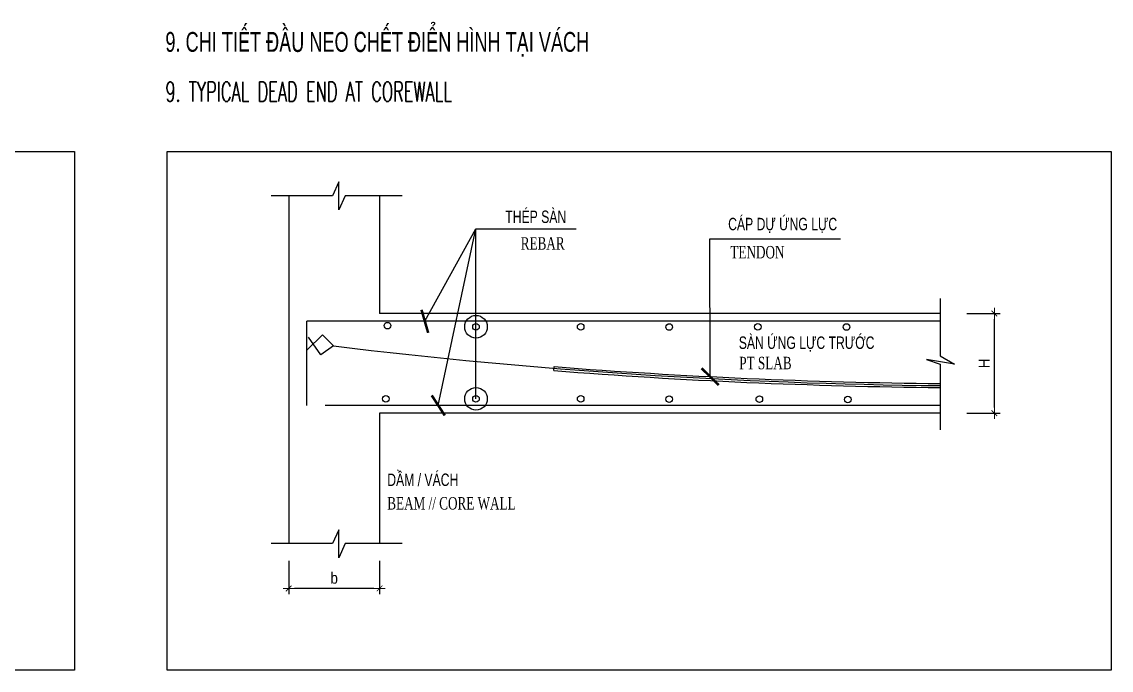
# Model space of a CAD drawing. Header units: millimetres. Extents: x 408913 to 1237273, y -191467 to -86666.
# Drawn here: x 1196826 to 1216075, y -159283 to -147820 of the extents above; entities that cross this region are included whole.
import ezdxf

# ---------------------------------------------------------------- set-up
doc = ezdxf.new("R2010")
doc.units = ezdxf.units.MM
doc.header["$LTSCALE"] = 35
doc.header["$PDMODE"] = 3
for name, pattern in [('0', [0]), ('HIDDEN', [9.525, 6.35, -3.175]), ('HIDDEN2', [0.1875, 0.125, -0.0625])]:
    doc.linetypes.add(name, pattern=pattern)
for name, color, linetype in [('C4', 4, 'Continuous'), ('Layer2', 167, 'HIDDEN2'), ('REINFT', 4, 'Continuous'), ('ST-H', 5, 'HIDDEN'), ('STEEL', 4, 'Continuous'), ('STSEC', 1, 'Continuous'), ('TEXT', 4, 'Continuous'), ('TXT-ST2', 7, 'Continuous')]:
    doc.layers.add(name, color=color, linetype=linetype)
doc.layers.add('NDC_S_DIM', color=1, linetype='Continuous', lineweight=9)
doc.styles.add('2F', font='')
doc.styles.add('Arial', font='arial.ttf', dxfattribs={"width": 0.6})
doc.styles.add('DIM', font='romans.shx', dxfattribs={"width": 0.55, "bigfont": 'vns.shx'})
doc.styles.add('NDC_ARIAL', font='arial.ttf', dxfattribs={"width": 0.85})
doc.styles.add('ROMANS', font='romans', dxfattribs={"width": 0.75, "bigfont": 'vns'})
doc.styles.add('VNTIMEH', font='vntimeh.shx', dxfattribs={"width": 0.8, "bigfont": 'vns.shx'})
doc.styles.get('2F').set_extended_font_data('.VnArial NarrowH')
doc.dimstyles.new('A2_1-10', dxfattribs={"dimscale": 100, "dimtxt": 2, "dimasz": 1, "dimexe": 1, "dimexo": 0, "dimgap": 0.8, "dimtad": 1, "dimdec": 0, "dimlfac": 0.1, "dimdsep": 46, "dimtxsty": 'NDC_ARIAL', "dimblk": 'DIMMARK', "dimcen": 49999.938995, "dimdle": 1.5, "dimclrd": 1, "dimclre": 1, "dimclrt": 3, "dimadec": 0, "dimazin": 0, "dimtfac": 1, "dimtdec": 0, "dimtix": 1, "dimtmove": 2, "dimatfit": 3, "dimfxl": 1, "dimarcsym": 0})
doc.dimstyles.new('VSC 1-200', dxfattribs={"dimscale": 200, "dimtxt": 2, "dimasz": 1, "dimexe": 0.8, "dimexo": 1, "dimgap": 1, "dimtad": 1, "dimdec": 0, "dimzin": 0, "dimdsep": 46, "dimtxsty": 'DIM', "dimblk1": 'ARCHTICK', "dimblk2": 'ARCHTICK', "dimsah": 1, "dimcen": -0.2, "dimdle": 0.8, "dimclrd": 9, "dimclre": 9, "dimclrt": 2, "dimadec": 0, "dimazin": 0, "dimtfac": 1, "dimtdec": 0, "dimtmove": 0, "dimatfit": 3, "dimldrblk": 'ARCHTICK', "dimfxl": 4, "dimfxlon": 1, "dimtolj": 1, "dimtzin": 0, "dimarcsym": 0})

# ---------------------------------------------------------------- blocks, each defined once
blk = doc.blocks.new('DIMMARK')
at = {"layer": 'NDC_S_DIM', "color": 1}
blk.add_line((-1.5, 0), (1, 0), dxfattribs=at)
at = {"layer": 'NDC_S_DIM', "color": 2, "const_width": 0.15}
blk.add_lwpolyline([(-0.5, -0.5), (0.5, 0.5)], dxfattribs=at)
blk = doc.blocks.new('*D421')
at = {"layer": 'DEFPOINTS', "color": 0, "transparency": 16777216}
for p in [(1201542, -157351), (1203148, -157351), (1201542, -157837)]:
    blk.add_point(p, dxfattribs=at)
at = {"layer": 'NDC_S_DIM', "color": 1, "lineweight": -2, "transparency": 16777216}
for p, q in [((1201542, -157351), (1201542, -157937)), ((1203148, -157351), (1203148, -157937)), ((1203048, -157837), (1201642, -157837))]:
    blk.add_line(p, q, dxfattribs=at)
at = {"layer": 'NDC_S_DIM', "color": 1, "lineweight": -2, "transparency": 16777216, "xscale": 100, "yscale": 100, "zscale": 100, "rotation": 180}
blk.add_blockref('DIMMARK', (1201542, -157837), dxfattribs=at)
at = {"layer": 'NDC_S_DIM', "color": 1, "lineweight": -2, "transparency": 16777216, "xscale": 100, "yscale": 100, "zscale": 100}
blk.add_blockref('DIMMARK', (1203148, -157837), dxfattribs=at)
at = {"layer": 'NDC_S_DIM', "color": 3, "transparency": 16777216, "insert": (1202345, -157655), "char_height": 200, "attachment_point": 5, "style": 'NDC_ARIAL'}
blk.add_mtext('b', dxfattribs=at)
blk = doc.blocks.new('*D422')
at = {"layer": 'DEFPOINTS', "color": 0, "transparency": 16777216}
for p in [(1213525, -152979), (1214010, -152979), (1213525, -154739)]:
    blk.add_point(p, dxfattribs=at)
at = {"layer": 'NDC_S_DIM', "color": 1, "lineweight": -2, "transparency": 16777216}
for p, q in [((1213525, -152979), (1214110, -152979)), ((1214010, -154639), (1214010, -153079)), ((1213525, -154739), (1214110, -154739))]:
    blk.add_line(p, q, dxfattribs=at)
at = {"layer": 'NDC_S_DIM', "color": 1, "lineweight": -2, "transparency": 16777216, "xscale": 100, "yscale": 100, "zscale": 100}
for p, rotation in [((1214010, -152979), 90), ((1214010, -154739), 270)]:
    blk.add_blockref('DIMMARK', p, dxfattribs=dict(at, rotation=rotation))
at = {"layer": 'NDC_S_DIM', "color": 3, "transparency": 16777216, "insert": (1213830, -153859), "char_height": 200, "attachment_point": 5, "rotation": 90, "style": 'NDC_ARIAL'}
blk.add_mtext('H', dxfattribs=at)
blk = doc.blocks.new('_ArchTick')
at = {"color": 0, "linetype": 'ByBlock', "const_width": 0.15}
blk.add_lwpolyline([(-0.5, -0.5), (0.5, 0.5)], dxfattribs=at)

msp = doc.modelspace()

# ---------------------------------------------------------------- linework, layer by layer
at = {"layer": 'C4', "color": 6}
msp.add_line((1206225.3, -153986.8), (1206230.9, -153916.6), dxfattribs=at)
at = {"layer": 'C4', "color": 4}
for points in [[(1202330.4, -153551.5), (1202141.6, -153354.6), (1201868.1, -153618.5)], [(1202330.4, -153551.5), (1202106.6, -153707.5), (1201890.3, -153395)]]:
    msp.add_lwpolyline(points, dxfattribs=at)
msp.add_arc((1214036.6, -56779), 97478, 263.10267, 269.422516, dxfattribs=at)
at = {"layer": 'C4', "color": 6}
for centre, radius, start, end in [((1214056.4, -53346.2), 100944.7, 265.550648, 269.431116), ((1214056.5, -53345.5), 100875.1, 265.550741, 269.43068)]:
    msp.add_arc(centre, radius, start, end, dxfattribs=at)
at = {"layer": 'Layer2', "color": 1, "linetype": '0'}
for points in [[(1203549.4, -150896.4), (1202537, -150896.4), (1202429.8, -151146.7), (1202429.8, -150652.2), (1202314.5, -150896.4), (1201230.5, -150896.4)], [(1213054.1, -152714), (1213054.1, -153726.4), (1213304.4, -153874.5), (1212809.9, -153792.7), (1213054.1, -153874.5), (1213054.1, -155032.9)], [(1203549.4, -157044.7), (1202537, -157044.7), (1202429.8, -157295), (1202429.8, -156800.5), (1202314.5, -157044.7), (1201230.5, -157044.7)]]:
    msp.add_lwpolyline(points, dxfattribs=at)
at = {"layer": 'ST-H', "color": 4, "linetype": 'Continuous'}
for p, q in [((1213054.1, -153115.6), (1201864.8, -153115.6)), ((1201864.8, -154602.6), (1201864.8, -153115.6)), ((1213054.1, -154602.6), (1202187.3, -154602.6))]:
    msp.add_line(p, q, dxfattribs=at)
at = {"layer": 'STEEL', "color": 8, "linetype": 'ByBlock', "ltscale": 600}
for points in [[(1183802.2, -150111.1), (1197758.7, -150111.1), (1197758.7, -159283.3), (1183802.2, -159283.3)], [(1199391.7, -150111.1), (1216074.9, -150111.1), (1216074.9, -159283.3), (1199391.7, -159283.3)]]:
    msp.add_lwpolyline(points, close=True, dxfattribs=at)
at = {"layer": 'STEEL', "color": 3}
for centre in [(1203285.8, -153191.8), (1204851.1, -153211.1), (1206701.1, -153211.1), (1208266.4, -153216.2), (1209831.7, -153211.1), (1211396.9, -153216.2), (1203259.9, -154486.1), (1204851.1, -154486.1), (1206701.1, -154486.1), (1208266.4, -154491.2), (1209857.6, -154491.2), (1211422.9, -154496.2)]:
    msp.add_circle(centre, 58.3, dxfattribs=at)
at = {"layer": 'STSEC', "color": 2}
for p, q in [((1201541.8, -150896.4), (1201541.8, -157044.7)), ((1203147.6, -150896.4), (1203147.6, -152979.1)), ((1213054.1, -152979.1), (1203147.6, -152979.1)), ((1213054.1, -154739.1), (1203147.6, -154739.1)), ((1203147.6, -154739.1), (1203147.6, -157044.7))]:
    msp.add_line(p, q, dxfattribs=at)

# ---------------------------------------------------------------- texts
at = {"color": 2, "style": 'ROMANS', "width": 0.6}
msp.add_text('9. TYPICAL DEAD END AT COREWALL', height=350, dxfattribs=at).set_placement((1199362.8, -149231.1))
at = {"layer": 'TEXT', "color": 7, "linetype": 'Continuous', "style": '2F', "width": 0.8}
msp.add_text('9. chi tiÕt ®Çu neo chÕt ®iÓn h×nh t¹i v¸ch', height=350, dxfattribs=at).set_placement((1199362.8, -148351.1))
at = {"layer": 'TEXT', "color": 0, "style": 'Arial', "width": 0.7}
for s, p in [('THÉP SÀN', (1205369, -151377.4)), ('CÁP DỰ ỨNG LỰC', (1209306.7, -151505.9)), ('SÀN ỨNG LỰC TRƯỚC', (1209494.5, -153603.5)), ('DẦM / VÁCH', (1203283.4, -156026.6))]:
    msp.add_text(s, height=220, dxfattribs=at).set_placement(p)
at = {"layer": 'TXT-ST2', "color": 2, "style": 'VNTIMEH', "width": 0.7}
for s, p in [('REBAR', (1205642.1, -151848.5)), ('TENDON', (1209346.1, -152003.1)), ('PT SLAB', (1209503.1, -153962.6)), ('BEAM // CORE WALL', (1203283.4, -156442.4))]:
    msp.add_text(s, height=220, dxfattribs=at).set_placement(p)

# ---------------------------------------------------------------- dimensions: what is measured, and where the dimension line sits
at = {"layer": 'NDC_S_DIM'}
for base, p1, p2, angle, text, picture, middle in [((1214010.2, -152979.1), (1213524.7, -154739.1), (1213524.7, -152979.1), 90, 'H', '*D422', (1213830.2, -153859.1)), ((1201541.8, -157837), (1203147.6, -157351.5), (1201541.8, -157351.5), 180, 'b', '*D421', (1202344.7, -157655.4))]:
    dim = msp.add_linear_dim(base=base, p1=p1, p2=p2, angle=angle, text=text, dimstyle='A2_1-10', dxfattribs=at)
    dim.commit()
    dim.dimension.update_dxf_attribs({"geometry": picture, "text_midpoint": middle})

# ---------------------------------------------------------------- leaders
at = {"ltscale": 200}
for points in [[(1203947.3, -153115.6), (1204851.1, -151479.4), (1206434.5, -151479.4)], [(1204184.2, -154602.6), (1204851.1, -151479.4), (1206581.9, -151479.4)], [(1208987.8, -154093.1), (1208981.4, -151654.5), (1211292.1, -151654.5)]]:
    msp.add_leader(points, dimstyle='VSC 1-200', override={"dimasz": 1.5, "dimtad": 0}, dxfattribs=at)
at = {"layer": 'REINFT', "ltscale": 200}
for points in [[(1204851.1, -153211.1), (1204851.1, -151479.4), (1206621.8, -151479.4)], [(1204851.1, -154486.1), (1204851.1, -151479.4), (1206545.1, -151479.4)]]:
    msp.add_leader(points, dimstyle='VSC 1-200', override={"dimasz": 2, "dimtad": 0, "dimldrblk": 'Origin'}, dxfattribs=at)

doc.saveas('drawing.dxf')
